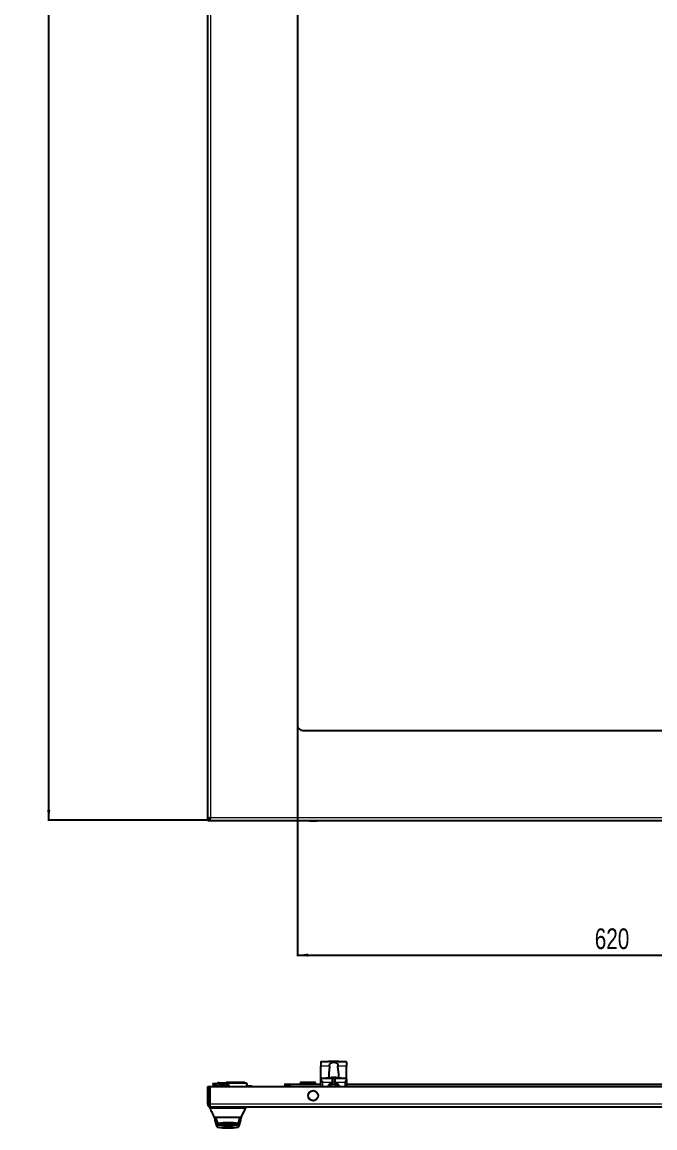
# Model space of a CAD drawing. Header units: millimetres. Extents: x -708 to 1768, y -1269 to 974.
# Drawn here: x -708 to -96, y -1269 to -198 of the extents above; entities that cross this region are included whole.
import ezdxf

# ---------------------------------------------------------------- set-up
doc = ezdxf.new("R2010")
doc.units = ezdxf.units.MM
doc.layers.add('FORMAT', color=7, linetype='Continuous')
doc.styles.add('SLDTEXTSTYLE0', font='TXT', dxfattribs={"width": 0.75})
doc.dimstyles.new('SLDDIMSTYLE0', dxfattribs={"dimtxt": 20, "dimasz": 10, "dimexe": 0, "dimexo": 0.0625, "dimgap": 5, "dimtad": 2, "dimdec": 1, "dimrnd": 1e-09, "dimzin": 12, "dimdsep": 46, "dimtxsty": 'SLDTEXTSTYLE0', "dimsah": 1, "dimcen": 0.09, "dimadec": 0, "dimazin": 3, "dimtfac": 1, "dimtofl": 0, "dimtmove": 0, "dimatfit": 3, "dimfxl": 0, "dimfrac": 2, "dimtolj": 1, "dimtzin": 12, "dimarcsym": 0})

# ---------------------------------------------------------------- blocks, each defined once
blk = doc.blocks.new('_D_1')
at = {"layer": 'FORMAT'}
for p, q in [((-528.6, 784.1), (-683.6, 784.1)), ((-682.6, -970.9), (-682.6, 784.1)), ((-528.6, -970.9), (-683.6, -970.9))]:
    blk.add_line(p, q, dxfattribs=at)
for points in [[(-682.6, 784.1), (-684.2, 774.1), (-681.1, 774.1)], [(-682.6, -970.9), (-681.1, -960.9), (-684.2, -960.9)]]:
    blk.add_solid(points, dxfattribs=at)
at = {"layer": 'FORMAT', "insert": (-708.4, -123), "char_height": 20, "attachment_point": 1, "rotation": 90, "style": 'SLDTEXTSTYLE0'}
blk.add_mtext('1755', dxfattribs=at)
blk = doc.blocks.new('_D_2')
at = {"layer": 'FORMAT'}
for p, q in [((-441.6, -878.9), (-441.6, -1102.4)), ((178.4, -878.9), (178.4, -1102.4)), ((-441.6, -1101.4), (178.4, -1101.4))]:
    blk.add_line(p, q, dxfattribs=at)
for points in [[(-441.6, -1101.4), (-431.6, -1102.9), (-431.6, -1099.9)], [(178.4, -1101.4), (168.4, -1099.9), (168.4, -1102.9)]]:
    blk.add_solid(points, dxfattribs=at)
at = {"layer": 'FORMAT', "insert": (-153.8, -1075.6), "char_height": 20, "attachment_point": 1, "style": 'SLDTEXTSTYLE0'}
blk.add_mtext('620', dxfattribs=at)

msp = doc.modelspace()

# ---------------------------------------------------------------- linework, layer by layer
at = {"color": 7, "linetype": 'Continuous', "lineweight": 25}
for p, q in [((-528.63, -970.91), (-528.63, 784.09)), ((-441.63, 692.09), (-441.63, -878.91)), ((-436.63, -883.91), (173.37, -883.91)), ((-528.63, -970.91), (-526.63, -970.91)), ((-526.33, -970.91), (-526.33, -969.23)), ((-526.33, -970.91), (263.07, -970.91)), ((-419.13, -1205.23), (-419.13, -1209.06)), ((-419.13, -1220.56), (-419.13, -1209.06)), ((-412.11, -1204.67), (-417.63, -1204.67)), ((-411.22, -1204.62), (-411.74, -1204.62)), ((-402.03, -1204.56), (-411.22, -1204.56)), ((-401.51, -1204.62), (-402.03, -1204.61)), ((-395.63, -1204.67), (-401.15, -1204.67)), ((-394.13, -1205.23), (-394.13, -1209.06)), ((-394.13, -1220.56), (-394.13, -1209.06)), ((-419.13, -1221.44), (-419.13, -1220.56)), ((-419.13, -1220.56), (-405.63, -1220.56)), ((-414.25, -1220.46), (-414.25, -1220.56)), ((-414.11, -1220.46), (-414.11, -1220.56)), ((-413.99, -1220.46), (-413.99, -1220.56)), ((-413.18, -1220.46), (-413.99, -1220.46)), ((-413.18, -1220.46), (-413.18, -1220.56)), ((-413.03, -1220.46), (-413.03, -1220.56)), ((-412.91, -1220.46), (-412.91, -1220.56)), ((-412.57, -1220.46), (-412.57, -1220.56)), ((-412.39, -1220.46), (-412.39, -1220.56)), ((-411.86, -1220.46), (-411.86, -1220.56)), ((-411.48, -1216.35), (-411.48, -1218.93)), ((-411.38, -1220.46), (-411.38, -1220.56)), ((-411.21, -1220.46), (-411.21, -1220.56)), ((-410.75, -1220.46), (-410.75, -1220.56)), ((-410.61, -1220.46), (-410.61, -1220.56)), ((-410.49, -1220.46), (-410.49, -1220.56)), ((-410.18, -1220.46), (-410.18, -1220.56)), ((-408.9, -1220.46), (-410.02, -1220.46)), ((-408.9, -1220.46), (-408.9, -1220.56)), ((-408.76, -1220.46), (-408.76, -1220.56)), ((-408.57, -1220.46), (-408.57, -1220.56)), ((-408.56, -1220.46), (-408.56, -1220.56)), ((-407.97, -1220.46), (-408.56, -1220.46)), ((-407.97, -1220.46), (-407.97, -1220.56)), ((-407.7, -1220.24), (-407.72, -1220)), ((-407.66, -1220.24), (-407.69, -1219.93)), ((-407.67, -1220.09), (-407.67, -1220)), ((-407.07, -1220.46), (-407.64, -1220.46)), ((-407.63, -1224.56), (-407.63, -1220.56)), ((-407.63, -1220.56), (-405.63, -1220.56)), ((-407.07, -1220.46), (-407.07, -1220.56)), ((-407.06, -1220.46), (-407.06, -1220.56)), ((-407.06, -1220.46), (-406.88, -1220.46)), ((-406.88, -1220.46), (-406.88, -1220.56)), ((-406.88, -1220.46), (-406.88, -1220.46)), ((-406.86, -1220.46), (-406.86, -1220.56)), ((-406.85, -1219.97), (-406.85, -1219.93)), ((-406.71, -1220.46), (-406.71, -1220.56)), ((-405.91, -1220.46), (-406.71, -1220.46)), ((-405.91, -1220.46), (-405.91, -1220.56)), ((-405.77, -1220.46), (-405.77, -1220.56)), ((-405.65, -1220.46), (-405.65, -1220.56)), ((-405.65, -1220.5), (-405.36, -1220.49)), ((-405.63, -1220.56), (-405.63, -1224.56)), ((-405.58, -1220.01), (-405.57, -1219.93)), ((-405.22, -1220.13), (-405.21, -1220)), ((-405.22, -1220.46), (-405.22, -1220.56)), ((-405.13, -1220.56), (-394.13, -1220.56)), ((-405.09, -1220.46), (-405.09, -1220.56)), ((-404.73, -1220.46), (-404.73, -1220.56)), ((-404.47, -1220.46), (-404.47, -1220.56)), ((-404.35, -1220.46), (-404.35, -1220.56)), ((-404.21, -1220.46), (-404.21, -1220.56)), ((-404.09, -1220.46), (-404.09, -1220.56)), ((-403.66, -1220.46), (-403.66, -1220.56)), ((-403.63, -1220.46), (-403.66, -1220.46)), ((-403.62, -1220.46), (-403.62, -1220.56)), ((-403.59, -1220.46), (-403.59, -1220.56)), ((-403.42, -1220.46), (-403.42, -1220.56)), ((-403.07, -1220.46), (-403.07, -1220.56)), ((-402.58, -1220.46), (-402.58, -1220.56)), ((-402.39, -1220.46), (-402.39, -1220.56)), ((-402.04, -1220.46), (-402.04, -1220.56)), ((-401.89, -1220.46), (-401.89, -1220.56)), ((-400.83, -1220.46), (-401.89, -1220.46)), ((-401.78, -1218.93), (-401.78, -1216.35)), ((-400.83, -1220.46), (-400.83, -1220.56)), ((-400.52, -1220.46), (-400.52, -1220.56)), ((-400.35, -1220.46), (-400.35, -1220.56)), ((-399.98, -1220.46), (-399.98, -1220.56)), ((-399.22, -1220.46), (-399.98, -1220.46)), ((-399.22, -1220.46), (-399.22, -1220.56)), ((-394.13, -1221.44), (-394.13, -1220.56)), ((-528.63, -1228.56), (-526.63, -1228.56)), ((-528.63, -1245.96), (-528.63, -1228.56)), ((-526.63, -1245.96), (-526.63, -1228.56)), ((-526.33, -1228.56), (263.07, -1228.56)), ((-526.33, -1245.96), (-526.33, -1228.56)), ((-523.63, -1225.66), (-521.63, -1225.66)), ((-523.63, -1225.66), (-523.63, -1226.56)), ((-521.63, -1226.96), (-523.23, -1226.96)), ((-523.04, -1228.56), (-523.13, -1226.96)), ((-521.63, -1225.66), (-519.43, -1225.66)), ((-520.42, -1226.96), (-521.63, -1226.96)), ((-520.63, -1228.56), (-520.63, -1228.06)), ((-518.63, -1228.56), (-518.63, -1228.06)), ((-517.63, -1225.06), (-511.13, -1225.06)), ((-517.63, -1227.06), (-512.63, -1227.06)), ((-512.63, -1226.96), (-512.63, -1228.46)), ((-511.23, -1227.51), (-511.23, -1228.46)), ((-508.03, -1227.51), (-511.23, -1227.51)), ((-511.23, -1228.26), (-508.03, -1228.26)), ((-492.63, -1224.96), (-510.63, -1224.96)), ((-508.03, -1228.46), (-508.03, -1227.51)), ((-490.63, -1228.56), (-490.63, -1226.96)), ((-486.23, -1228.36), (-490.63, -1228.36)), ((-454.13, -1228.56), (-454.13, -1227.56)), ((-453.13, -1226.56), (-449.13, -1226.56)), ((-449.13, -1226.56), (-419.13, -1226.56)), ((-449.13, -1226.56), (-449.13, -1227.56)), ((-449.13, -1227.56), (-449.13, -1228.56)), ((-438.63, -1224.56), (-439.13, -1225.06)), ((-439.13, -1225.06), (-439.13, -1226.56)), ((-424.13, -1225.06), (-439.13, -1225.06)), ((-438.63, -1224.56), (-424.63, -1224.56)), ((-424.13, -1225.06), (-424.63, -1224.56)), ((-424.13, -1226.56), (-424.13, -1225.06)), ((-419.13, -1228.56), (-419.13, -1221.44)), ((-407.63, -1224.56), (-407.63, -1224.59)), ((-405.63, -1224.59), (-405.63, -1224.56)), ((-394.13, -1221.44), (-394.13, -1228.56)), ((-394.13, -1226.56), (185.87, -1226.56)), ((-528.63, -1245.96), (-526.63, -1245.96)), ((-526.63, -1249.56), (-526.63, -1248.56)), ((-526.03, -1248.56), (-526.63, -1248.56)), ((262.77, -1248.56), (-526.03, -1248.56)), ((-497.13, -1249.56), (-521.13, -1249.56)), ((-496.13, -1258.56), (-491.6, -1249.51)), ((-491.63, -1249.56), (-491.63, -1248.56)), ((-519.73, -1258.56), (-522.13, -1258.56)), ((-522.09, -1258.56), (-522.09, -1258.77)), ((-498.53, -1258.56), (-519.73, -1258.56)), ((-496.13, -1258.56), (-498.53, -1258.56)), ((-496.17, -1258.77), (-496.17, -1258.56)), ((-514.96, -1265.54), (-514.81, -1265.55)), ((-514.96, -1265.55), (-503.36, -1265.55))]:
    msp.add_line(p, q, dxfattribs=at)
at = {"color": 8, "linetype": 'Continuous', "lineweight": 18}
for p, q in [((-526.03, -172.38), (-526.03, -968.31)), ((-526.03, -968.31), (262.77, -968.31)), ((-431.49, -971.03), (-421.77, -971.03)), ((-431.38, -971.16), (-421.88, -971.16)), ((-410.72, -1209.06), (-419.13, -1209.06)), ((-394.13, -1209.06), (-402.54, -1209.06)), ((-410.02, -1220.46), (-410.02, -1220.56)), ((-408.13, -1224.56), (-408.13, -1220.56)), ((-405.13, -1220.56), (-405.13, -1224.56)), ((-523.63, -1226.56), (-521.63, -1226.56)), ((-522.13, -1226.96), (-522.03, -1228.56)), ((-521.63, -1225.66), (-521.63, -1226.56)), ((-521.63, -1226.96), (-521.63, -1226.56)), ((-521.63, -1226.56), (-520.23, -1226.56)), ((-518.63, -1228.06), (-520.63, -1228.06)), ((-517.63, -1227.06), (-517.63, -1225.06)), ((-512.13, -1228.56), (-512.13, -1226.96)), ((-510.63, -1225.46), (-492.63, -1225.46)), ((-491.13, -1226.96), (-491.13, -1228.56)), ((-486.23, -1228.56), (-486.23, -1228.36)), ((-453.13, -1227.56), (-454.13, -1227.56)), ((-453.13, -1227.56), (-453.13, -1226.56)), ((-449.13, -1227.56), (-453.13, -1227.56)), ((-453.13, -1227.56), (-453.13, -1228.56)), ((-417.63, -1224.56), (-408.13, -1224.56)), ((-417.63, -1224.56), (-417.63, -1228.56)), ((-408.49, -1225.07), (-408.35, -1225.55)), ((-408.13, -1224.56), (-407.63, -1224.56)), ((-408.13, -1224.59), (-408.13, -1224.56)), ((-408.13, -1224.59), (-407.63, -1224.59)), ((-405.63, -1224.56), (-407.63, -1224.56)), ((-405.63, -1224.56), (-405.13, -1224.56)), ((-405.63, -1224.59), (-405.13, -1224.59)), ((-405.13, -1224.56), (-405.13, -1224.59)), ((-405.13, -1224.56), (-395.63, -1224.56)), ((-404.9, -1225.55), (-404.77, -1225.07)), ((-395.63, -1228.56), (-395.63, -1224.56)), ((263.07, -1245.96), (-526.33, -1245.96)), ((-521.13, -1249.56), (-521.13, -1248.56)), ((-497.13, -1249.56), (-497.13, -1248.56))]:
    msp.add_line(p, q, dxfattribs=at)
at = {"color": 7, "linetype": 'Continuous', "lineweight": 25, "flags": 128}
for points in [[(-518.25, -1265.99), (-518.6, -1265.1), (-518.71, -1264.82)], [(-499.44, -1264.51), (-499.65, -1265.1), (-500.01, -1265.99)]]:
    msp.add_lwpolyline(points, dxfattribs=at)
at = {"color": 7, "linetype": 'Continuous', "lineweight": 25}
msp.add_circle((-426.63, -1237.56), 4.86, dxfattribs=at)
msp.add_circle((-426.63, -1237.56), 4.86, dxfattribs=at)
at = {"color": 8, "linetype": 'Continuous', "lineweight": 18}
msp.add_circle((-426.63, -1237.56), 4.75, dxfattribs=at)
at = {"color": 7, "linetype": 'Continuous', "lineweight": 25}
for centre, radius, start, end in [((-436.63, -878.91), 5, 180, 270), ((-405.72, -970.97), 25.77, 179.86102, 180.13898), ((-431.36, -971.03), 0.126, 180, 263.97442), ((-426.63, -926.16), 45.25, 263.97442, 269.9984), ((-426.63, -926.16), 45.25, 270.0016, 276.02558), ((-421.89, -971.03), 0.126, 276.02558, 0), ((-447.53, -970.97), 25.77, 359.86102, 0.13898), ((-406.63, -1227.86), 8, 98.41771, 108.44436), ((-406.6, -1224.2), 4.34, 104.99458, 114.66368), ((-407.94, -1225.77), 5.54, 85.14071, 94.85929), ((-407.59, -1220.03), 0.133, 135.20997, 169.83797), ((-406.57, -1227.96), 8.03, 91.99978, 97.83609), ((-406.22, -1221.61), 1.85, 119.67191, 132.73716), ((-406.15, -1226.43), 6.5, 92.24647, 98.7173), ((-407.1, -1226.38), 6.45, 85.77538, 87.76397), ((-406.69, -1227.96), 8.03, 82.16391, 88.00022), ((-406.78, -1224.28), 4.43, 65.15746, 74.45727), ((-405.7, -1221.57), 1.64, 72.5824, 85.536), ((-406.63, -1227.86), 8, 70.1778, 81.58229), ((-406.62, -1226.9), 7.03, 70.80686, 78.43412), ((-404.61, -1222.59), 2.36, 82.549, 97.451), ((-523.23, -1226.56), 0.4, 180, 270), ((-517.63, -1228.06), 3, 90, 180), ((-517.63, -1228.06), 1, 90, 180), ((-486.23, -1228.96), 0.6, 41.81031, 90), ((-453.13, -1227.56), 1, 90, 180), ((-406.63, -1231.56), 6.25, 106.01339, 151.3146), ((-406.63, -1231.56), 4.85, 90, 141.78919), ((-408.63, -1224.59), 1, 286.01339, 0), ((-406.63, -1231.56), 4.85, 38.21081, 90), ((-404.63, -1224.59), 1, 180, 253.98661), ((-406.63, -1231.56), 6.25, 28.6854, 73.98661), ((-530.07, -1258.77), 7.98, 358.26695, 359.99994), ((-495.24, -1256.21), 27, 185.96099, 206.16954), ((-509.13, -1258.56), 11.4, 180, 210.87421), ((-509.13, -1258.56), 11.4, 329.05608, 0), ((-523.02, -1256.21), 27, 333.83046, 354.03918), ((-488.19, -1258.77), 7.98, 180, 181.7325), ((-509.13, -1186.77), 82, 262.75342, 277.24658), ((-517.79, -1265.8), 0.5, 203.04365, 263.74905), ((-509.13, -1186.77), 80, 263.74905, 276.25095), ((-500.47, -1265.8), 0.5, 276.25095, 336.95635)]:
    msp.add_arc(centre, radius, start, end, dxfattribs=at)
at = {"color": 8, "linetype": 'Continuous', "lineweight": 18}
for centre, radius, start, end in [((-406.63, -1231.56), 6.75, 106.01339, 153.6122), ((-408.63, -1224.59), 0.5, 286.01339, 0), ((-404.63, -1224.59), 0.5, 180, 253.98661), ((-406.63, -1231.56), 6.75, 26.3878, 73.98661)]:
    msp.add_arc(centre, radius, start, end, dxfattribs=at)
at = {"color": 7, "linetype": 'Continuous', "lineweight": 25}
for points, knots in [([(-526.03, -968.31), (-526.37, -968.53), (-526.71, -968.74), (-527.34, -969.18), (-527.63, -969.39), (-528.11, -969.83), (-528.3, -970.04), (-528.56, -970.48), (-528.63, -970.69), (-528.63, -970.91)], [0, 0, 0, 0, 0.25, 0.25, 0.5, 0.5, 0.75, 0.75, 1, 1, 1, 1]), ([(-526.03, -968.31), (-526.19, -968.74), (-526.34, -969.18), (-526.56, -970.04), (-526.63, -970.48), (-526.63, -970.91)], [0, 0, 0, 0, 0.5, 0.5, 1, 1, 1, 1]), ([(-526.33, -970.91), (-526.3, -970.91), (-526.28, -970.84), (-526.23, -970.58), (-526.2, -970.39), (-526.15, -969.91), (-526.13, -969.62), (-526.08, -968.99), (-526.05, -968.65), (-526.03, -968.31)], [0, 0, 0, 0, 0.25, 0.25, 0.5, 0.5, 0.75, 0.75, 1, 1, 1, 1]), ([(-526.33, -968.91), (-526.28, -968.91), (-526.23, -968.85), (-526.13, -968.62), (-526.08, -968.47), (-526.03, -968.31)], [0, 0, 0, 0, 0.5, 0.5, 1, 1, 1, 1]), ([(-417.63, -1204.67), (-417.8, -1204.67), (-418.13, -1204.68), (-418.58, -1204.74), (-418.92, -1204.86), (-419.1, -1205.03), (-419.12, -1205.17), (-419.13, -1205.23)], [0, 0, 0, 0, 0.21290028, 0.4257071, 0.64061263, 0.8533821, 1, 1, 1, 1]), ([(-412.11, -1204.67), (-412.01, -1204.65), (-411.88, -1204.64), (-411.77, -1204.62), (-411.74, -1204.62)], [0, 0, 0, 0, 0.78940274, 1, 1, 1, 1]), ([(-410.72, -1209.06), (-410.77, -1210.06), (-410.88, -1212.2), (-411.4, -1214.64), (-411.46, -1215.95), (-411.48, -1216.35)], [0, 0, 0, 0, 0.3788234, 0.8122279, 1, 1, 1, 1]), ([(-410.72, -1209.06), (-410.7, -1208.65), (-410.66, -1207.82), (-410.3, -1206.72), (-409.65, -1205.92), (-408.72, -1205.43), (-407.57, -1205.18), (-406.24, -1205.14), (-404.9, -1205.31), (-403.77, -1205.78), (-403.04, -1206.58), (-402.66, -1207.61), (-402.54, -1208.47), (-402.54, -1208.96), (-402.54, -1209.06)], [0, 0, 0, 0, 0.0885051, 0.1771377, 0.2628581, 0.3446937, 0.4304853, 0.5251934, 0.6256454, 0.7239113, 0.8124944, 0.894483, 0.9789968, 1, 1, 1, 1]), ([(-401.78, -1216.35), (-401.86, -1215.44), (-402.04, -1213.58), (-402.5, -1210.98), (-402.53, -1209.45), (-402.54, -1209.06)], [0, 0, 0, 0, 0.4176682, 0.852903, 1, 1, 1, 1]), ([(-401.51, -1204.62), (-401.5, -1204.62), (-401.39, -1204.64), (-401.26, -1204.65), (-401.15, -1204.67)], [0, 0, 0, 0, 0.1619735, 1, 1, 1, 1]), ([(-394.13, -1205.23), (-394.14, -1205.15), (-394.17, -1204.99), (-394.41, -1204.82), (-394.77, -1204.72), (-395.2, -1204.67), (-395.5, -1204.67), (-395.63, -1204.67)], [0, 0, 0, 0, 0.2056827, 0.4113459, 0.6186494, 0.8323389, 1, 1, 1, 1]), ([(-414.11, -1220.46), (-414.13, -1220.46), (-414.17, -1220.46), (-414.22, -1220.46), (-414.25, -1220.46), (-414.25, -1220.46), (-414.25, -1220.46)], [0, 0, 0, 0, 0.2808356, 0.55925, 0.7791823, 1, 1, 1, 1]), ([(-413.99, -1220.46), (-413.99, -1220.46), (-413.99, -1220.46), (-414.02, -1220.46), (-414.06, -1220.46), (-414.09, -1220.46), (-414.11, -1220.46)], [0, 0, 0, 0, 0.2808879, 0.5594825, 0.7792702, 1, 1, 1, 1]), ([(-413.03, -1220.46), (-413.04, -1220.46), (-413.08, -1220.46), (-413.13, -1220.46), (-413.16, -1220.46), (-413.18, -1220.46)], [0, 0, 0, 0, 0.28063758, 0.56087676, 1, 1, 1, 1]), ([(-412.91, -1220.46), (-412.91, -1220.46), (-412.91, -1220.46), (-412.94, -1220.46), (-412.98, -1220.46), (-413.01, -1220.46), (-413.03, -1220.46)], [0, 0, 0, 0, 0.280941, 0.5591137, 0.7790892, 1, 1, 1, 1]), ([(-412.39, -1220.46), (-412.45, -1220.46), (-412.56, -1220.46), (-412.57, -1220.46), (-412.57, -1220.46)], [0, 0, 0, 0, 0.5593117, 1, 1, 1, 1]), ([(-411.86, -1220.46), (-411.91, -1220.46), (-412.03, -1220.46), (-412.23, -1220.46), (-412.33, -1220.46), (-412.39, -1220.46)], [0, 0, 0, 0, 0.280496, 0.560765, 1, 1, 1, 1]), ([(-411.38, -1220.46), (-411.45, -1220.46), (-411.57, -1220.46), (-411.77, -1220.46), (-411.86, -1220.46)], [0, 0, 0, 0, 0.560137, 1, 1, 1, 1]), ([(-411.48, -1218.93), (-411.44, -1219.21), (-411.35, -1219.75), (-410.56, -1220.21), (-409.57, -1220.41), (-408.79, -1220.45), (-408.51, -1220.46)], [0, 0, 0, 0, 0.2891573, 0.5794111, 0.8475326, 1, 1, 1, 1]), ([(-411.21, -1220.46), (-411.21, -1220.46), (-411.23, -1220.46), (-411.33, -1220.46), (-411.38, -1220.46)], [0, 0, 0, 0, 0.5599138, 1, 1, 1, 1]), ([(-410.61, -1220.46), (-410.63, -1220.46), (-410.67, -1220.46), (-410.72, -1220.46), (-410.75, -1220.46), (-410.75, -1220.46), (-410.75, -1220.46)], [0, 0, 0, 0, 0.28076525, 0.5591779, 0.77917491, 1, 1, 1, 1]), ([(-410.49, -1220.46), (-410.49, -1220.46), (-410.49, -1220.46), (-410.52, -1220.46), (-410.56, -1220.46), (-410.59, -1220.46), (-410.61, -1220.46)], [0, 0, 0, 0, 0.280828, 0.5594169, 0.7793931, 1, 1, 1, 1]), ([(-410.02, -1220.46), (-410.04, -1220.46), (-410.08, -1220.46), (-410.14, -1220.46), (-410.17, -1220.46), (-410.17, -1220.46), (-410.18, -1220.46)], [0, 0, 0, 0, 0.2809514, 0.5599669, 0.7794314, 1, 1, 1, 1]), ([(-408.76, -1220.46), (-408.76, -1220.46), (-408.77, -1220.46), (-408.8, -1220.46), (-408.85, -1220.46), (-408.88, -1220.46), (-408.9, -1220.46)], [0, 0, 0, 0, 0.2807125, 0.5587014, 0.7790455, 1, 1, 1, 1]), ([(-408.56, -1220.46), (-408.56, -1220.46), (-408.57, -1220.46), (-408.57, -1220.46), (-408.57, -1220.46)], [0, 0, 0, 0, 0.5600811, 1, 1, 1, 1]), ([(-408.13, -1220.56), (-408.13, -1220.56), (-408.12, -1220.56), (-408.12, -1220.56), (-408.11, -1220.56), (-408.07, -1220.56), (-407.95, -1220.56), (-407.73, -1220.56), (-407.66, -1220.56), (-407.63, -1220.56)], [0, 0, 0, 0, 0.0016702, 0.0038887, 0.0095313, 0.0343611, 0.1327508, 0.5262135, 1, 1, 1, 1]), ([(-407.79, -1220.46), (-407.81, -1220.46), (-407.86, -1220.46), (-407.93, -1220.46), (-407.95, -1220.46), (-407.97, -1220.46)], [0, 0, 0, 0, 0.2812256, 0.5615217, 1, 1, 1, 1]), ([(-407.06, -1220.46), (-407.06, -1220.46), (-407.06, -1220.46), (-407.07, -1220.46), (-407.07, -1220.46)], [0, 0, 0, 0, 0.5595043, 1, 1, 1, 1]), ([(-406.71, -1220.46), (-406.73, -1220.46), (-406.77, -1220.46), (-406.83, -1220.46), (-406.86, -1220.46), (-406.86, -1220.46), (-406.86, -1220.46)], [0, 0, 0, 0, 0.2808549, 0.5597179, 0.7795181, 1, 1, 1, 1]), ([(-405.77, -1220.46), (-405.79, -1220.46), (-405.83, -1220.46), (-405.88, -1220.46), (-405.91, -1220.46), (-405.91, -1220.46), (-405.91, -1220.46)], [0, 0, 0, 0, 0.28081258, 0.55909877, 0.77917019, 1, 1, 1, 1]), ([(-405.65, -1220.46), (-405.65, -1220.46), (-405.65, -1220.46), (-405.68, -1220.46), (-405.72, -1220.46), (-405.75, -1220.46), (-405.77, -1220.46)], [0, 0, 0, 0, 0.2809124, 0.5594047, 0.7791083, 1, 1, 1, 1]), ([(-405.63, -1220.56), (-405.59, -1220.56), (-405.51, -1220.56), (-405.25, -1220.56), (-405.13, -1220.56), (-405.13, -1220.56)], [0, 0, 0, 0, 0.4754612, 0.9940565, 1, 1, 1, 1]), ([(-405.22, -1220.46), (-405.24, -1220.46), (-405.28, -1220.46), (-405.33, -1220.46), (-405.36, -1220.46), (-405.36, -1220.46), (-405.36, -1220.46)], [0, 0, 0, 0, 0.2808885, 0.5590229, 0.7791551, 1, 1, 1, 1]), ([(-405.09, -1220.46), (-405.1, -1220.46), (-405.1, -1220.46), (-405.12, -1220.46), (-405.17, -1220.46), (-405.2, -1220.46), (-405.22, -1220.46)], [0, 0, 0, 0, 0.28090024, 0.55949828, 0.77914832, 1, 1, 1, 1]), ([(-404.73, -1220.46), (-404.78, -1220.46), (-404.89, -1220.46), (-405.02, -1220.46), (-405.09, -1220.46), (-405.09, -1220.46), (-405.09, -1220.46)], [0, 0, 0, 0, 0.2809352, 0.5594866, 0.7792447, 1, 1, 1, 1]), ([(-404.47, -1220.46), (-404.51, -1220.46), (-404.59, -1220.46), (-404.68, -1220.46), (-404.73, -1220.46)], [0, 0, 0, 0, 0.5594415, 1, 1, 1, 1]), ([(-404.64, -1220.46), (-404.2, -1220.43), (-403.29, -1220.36), (-402.34, -1220.05), (-401.85, -1219.56), (-401.8, -1219.12), (-401.78, -1218.93)], [0, 0, 0, 0, 0.2581005, 0.5320515, 0.8005593, 1, 1, 1, 1]), ([(-404.35, -1220.46), (-404.36, -1220.46), (-404.36, -1220.46), (-404.44, -1220.46), (-404.47, -1220.46)], [0, 0, 0, 0, 0.5603128, 1, 1, 1, 1]), ([(-404.21, -1220.46), (-404.23, -1220.46), (-404.27, -1220.46), (-404.32, -1220.46), (-404.35, -1220.46), (-404.35, -1220.46), (-404.35, -1220.46)], [0, 0, 0, 0, 0.2809103, 0.559174, 0.7791663, 1, 1, 1, 1]), ([(-404.09, -1220.46), (-404.09, -1220.46), (-404.09, -1220.46), (-404.12, -1220.46), (-404.16, -1220.46), (-404.19, -1220.46), (-404.21, -1220.46)], [0, 0, 0, 0, 0.28084865, 0.55948998, 0.77915764, 1, 1, 1, 1]), ([(-403.59, -1220.46), (-403.6, -1220.46), (-403.62, -1220.46), (-403.62, -1220.46), (-403.62, -1220.46)], [0, 0, 0, 0, 0.560691, 1, 1, 1, 1]), ([(-403.42, -1220.46), (-403.46, -1220.46), (-403.52, -1220.46), (-403.57, -1220.46), (-403.59, -1220.46)], [0, 0, 0, 0, 0.5595417, 1, 1, 1, 1]), ([(-403.07, -1220.46), (-403.14, -1220.46), (-403.27, -1220.46), (-403.37, -1220.46), (-403.42, -1220.46)], [0, 0, 0, 0, 0.5605138, 1, 1, 1, 1]), ([(-402.58, -1220.46), (-402.66, -1220.46), (-402.79, -1220.46), (-402.99, -1220.46), (-403.07, -1220.46)], [0, 0, 0, 0, 0.5592171, 1, 1, 1, 1]), ([(-402.39, -1220.46), (-402.39, -1220.46), (-402.4, -1220.46), (-402.53, -1220.46), (-402.58, -1220.46)], [0, 0, 0, 0, 0.5603404, 1, 1, 1, 1]), ([(-401.89, -1220.46), (-401.91, -1220.46), (-401.96, -1220.46), (-402.01, -1220.46), (-402.04, -1220.46), (-402.04, -1220.46), (-402.04, -1220.46)], [0, 0, 0, 0, 0.2808719, 0.5597012, 0.7793822, 1, 1, 1, 1]), ([(-400.35, -1220.46), (-400.4, -1220.46), (-400.5, -1220.46), (-400.51, -1220.46), (-400.52, -1220.46)], [0, 0, 0, 0, 0.55894749, 1, 1, 1, 1]), ([(-399.98, -1220.46), (-400.05, -1220.46), (-400.19, -1220.46), (-400.3, -1220.46), (-400.35, -1220.46)], [0, 0, 0, 0, 0.5597473, 1, 1, 1, 1]), ([(-508.25, -1224.66), (-508.25, -1224.66), (-508.25, -1224.66), (-508.18, -1224.66), (-508.05, -1224.66), (-507.72, -1224.66), (-507.4, -1224.66), (-507.18, -1224.66)], [0, 0, 0, 0, 0.1246927, 0.1871822, 0.2497734, 0.5000394, 1, 1, 1, 1]), ([(-507.18, -1224.66), (-507.03, -1224.66), (-506.81, -1224.66), (-506.53, -1224.66), (-506.34, -1224.66), (-506.2, -1224.66), (-506.09, -1224.66), (-506.08, -1224.66), (-506.07, -1224.66)], [0, 0, 0, 0, 0.2500888, 0.3824952, 0.5002586, 0.6221632, 0.7501335, 1, 1, 1, 1]), ([(-419.13, -1221.44), (-419.11, -1221.61), (-419.05, -1222.03), (-418.58, -1222.98), (-418.05, -1223.87), (-417.7, -1224.45), (-417.63, -1224.56), (-417.63, -1224.56)], [0, 0, 0, 0, 0.1941403, 0.4852754, 0.8987792, 0.9967692, 1, 1, 1, 1]), ([(-395.63, -1224.56), (-395.63, -1224.56), (-395.56, -1224.45), (-395.21, -1223.87), (-394.68, -1222.98), (-394.21, -1222.03), (-394.15, -1221.61), (-394.13, -1221.44)], [0, 0, 0, 0, 0.0032308, 0.1012208, 0.5147246, 0.8058597, 1, 1, 1, 1]), ([(-528.63, -1245.96), (-528.63, -1246.13), (-528.61, -1246.3), (-528.55, -1246.64), (-528.5, -1246.8), (-528.36, -1247.12), (-528.28, -1247.27), (-528.1, -1247.55), (-527.99, -1247.68), (-527.74, -1247.92), (-527.61, -1248.03), (-527.33, -1248.22), (-527.18, -1248.3), (-526.71, -1248.49), (-526.37, -1248.56), (-526.03, -1248.56)], [0, 0, 0, 0, 0.125, 0.125, 0.25, 0.25, 0.375, 0.375, 0.5, 0.5, 0.625, 0.625, 0.75, 0.75, 1, 1, 1, 1]), ([(-526.66, -1249.51), (-526.27, -1250.28), (-525.47, -1251.89), (-524.34, -1254.13), (-523.21, -1256.41), (-522.5, -1257.82), (-522.13, -1258.56)], [0, 0, 0, 0, 0.2163272, 0.4539552, 0.7147448, 1, 1, 1, 1]), ([(-526.63, -1245.96), (-526.63, -1246.12), (-526.56, -1246.27), (-526.34, -1246.5), (-526.19, -1246.56), (-526.03, -1246.56)], [0, 0, 0, 0, 0.5, 0.5, 1, 1, 1, 1]), ([(-521.13, -1249.56), (-521.75, -1249.56), (-522.98, -1249.56), (-524.63, -1249.56), (-525.88, -1249.56), (-526.53, -1249.56), (-526.6, -1249.56), (-526.63, -1249.56)], [0, 0, 0, 0, 0.2146939, 0.4293877, 0.6440816, 0.8587754, 1, 1, 1, 1]), ([(-526.03, -1248.56), (-526.05, -1248.56), (-526.08, -1248.49), (-526.13, -1248.23), (-526.15, -1248.04), (-526.2, -1247.56), (-526.23, -1247.27), (-526.28, -1246.64), (-526.3, -1246.3), (-526.33, -1245.96)], [0, 0, 0, 0, 0.25, 0.25, 0.5, 0.5, 0.75, 0.75, 1, 1, 1, 1]), ([(-491.63, -1249.56), (-491.69, -1249.56), (-491.81, -1249.56), (-492.76, -1249.56), (-494.16, -1249.56), (-495.7, -1249.56), (-496.72, -1249.56), (-497.13, -1249.56)], [0, 0, 0, 0, 0.2146898, 0.4293796, 0.6440728, 0.8587666, 1, 1, 1, 1]), ([(-518.89, -1264.44), (-518.77, -1264.6), (-518.54, -1264.9), (-518.1, -1265.19), (-517.69, -1265.35), (-517.3, -1265.44), (-516.79, -1265.51), (-516.04, -1265.54), (-515.32, -1265.55), (-514.86, -1265.55), (-514.81, -1265.55)], [0, 0, 0, 0, 0.0869071, 0.1704438, 0.2539948, 0.3528324, 0.4937553, 0.7505856, 0.9754009, 1, 1, 1, 1]), ([(-516.88, -1265.78), (-516.79, -1265.75), (-516.62, -1265.69), (-515.3, -1265.71), (-513.34, -1265.76), (-510.89, -1265.82), (-508.24, -1265.82), (-505.7, -1265.78), (-503.54, -1265.72), (-502.01, -1265.69), (-501.28, -1265.73), (-501.43, -1265.86), (-502.45, -1266.06), (-504.21, -1266.29), (-506.54, -1266.45), (-509.16, -1266.52), (-511.75, -1266.45), (-514.06, -1266.28), (-515.81, -1266.07), (-516.74, -1265.88), (-516.84, -1265.81), (-516.88, -1265.78)], [0, 0, 0, 0, 0.0534347, 0.1068683, 0.1603578, 0.2139914, 0.2676191, 0.3211807, 0.3747785, 0.42843, 0.4819835, 0.5354001, 0.5889254, 0.6427726, 0.6967363, 0.7503669, 0.8035674, 0.8567592, 0.9103691, 0.9643256, 1, 1, 1, 1]), ([(-504.53, -1265.54), (-504.33, -1265.54), (-503.68, -1265.55), (-502.75, -1265.55), (-501.77, -1265.53), (-501.14, -1265.48), (-500.59, -1265.36), (-500.12, -1265.17), (-499.66, -1264.86), (-499.46, -1264.54), (-499.37, -1264.4)], [0, 0, 0, 0, 0.0837331, 0.2715555, 0.4689267, 0.6817432, 0.7817879, 0.8629526, 0.9411438, 1, 1, 1, 1])]:
    msp.add_open_spline(points, degree=3, knots=knots, dxfattribs=at)
for points in [[(-512.63, -1226.96), (-512.6, -1226.7), (-512.54, -1226.18), (-512.08, -1225.51), (-511.42, -1225.05), (-510.89, -1224.99), (-510.63, -1224.96)], [(-492.63, -1224.96), (-492.37, -1224.99), (-491.84, -1225.05), (-491.18, -1225.51), (-490.72, -1226.18), (-490.66, -1226.7), (-490.63, -1226.96)]]:
    msp.add_open_spline(points, degree=3, dxfattribs=at)
at = {"color": 8, "linetype": 'Continuous', "lineweight": 18}
for points in [[(-512.13, -1226.96), (-512.19, -1226.96), (-512.33, -1226.96), (-512.49, -1226.96), (-512.61, -1226.96), (-512.62, -1226.96), (-512.63, -1226.96)], [(-512.13, -1226.96), (-512.11, -1226.76), (-512.06, -1226.37), (-511.71, -1225.88), (-511.22, -1225.53), (-510.83, -1225.48), (-510.63, -1225.46)], [(-510.63, -1224.96), (-510.63, -1224.97), (-510.63, -1224.98), (-510.63, -1225.1), (-510.63, -1225.26), (-510.63, -1225.4), (-510.63, -1225.46)], [(-492.63, -1225.46), (-492.63, -1225.4), (-492.63, -1225.26), (-492.63, -1225.1), (-492.63, -1224.98), (-492.63, -1224.97), (-492.63, -1224.96)], [(-492.63, -1225.46), (-492.43, -1225.48), (-492.04, -1225.53), (-491.54, -1225.88), (-491.2, -1226.37), (-491.15, -1226.76), (-491.13, -1226.96)], [(-491.13, -1226.96), (-491.06, -1226.96), (-490.93, -1226.96), (-490.77, -1226.96), (-490.65, -1226.96), (-490.64, -1226.96), (-490.63, -1226.96)]]:
    msp.add_open_spline(points, degree=3, dxfattribs=at)
for points, knots in [([(-518.82, -1264.37), (-518.84, -1264.31), (-518.88, -1264.17), (-517.59, -1263.81), (-515.32, -1263.42), (-512.64, -1263.17), (-509.78, -1263.05), (-506.87, -1263.09), (-503.86, -1263.31), (-501.38, -1263.66), (-499.82, -1264.04), (-499.15, -1264.29), (-499.38, -1264.36), (-499.41, -1264.38)], [0, 0, 0, 0, 0.0803576, 0.1891649, 0.2968747, 0.4019266, 0.4692137, 0.5694027, 0.6695578, 0.7705258, 0.8742953, 0.9809611, 1, 1, 1, 1]), ([(-503.36, -1265.54), (-503.18, -1265.54), (-502.25, -1265.55), (-501.35, -1265.5), (-500.87, -1265.34), (-501.4, -1265.07), (-502.75, -1264.75), (-504.77, -1264.45), (-507.26, -1264.26), (-509.67, -1264.23), (-512.03, -1264.33), (-514.24, -1264.54), (-516.13, -1264.87), (-517.2, -1265.19), (-517.29, -1265.42), (-516.57, -1265.54), (-515.47, -1265.54), (-514.96, -1265.54)], [0, 0, 0, 0, 0.0192367, 0.094456, 0.1699471, 0.2441381, 0.3159472, 0.3852689, 0.4535156, 0.5215221, 0.5672456, 0.638978, 0.7131499, 0.7886393, 0.8638631, 0.9373477, 1, 1, 1, 1])]:
    msp.add_open_spline(points, degree=3, knots=knots, dxfattribs=at)

# ---------------------------------------------------------------- dimensions: what is measured, and where the dimension line sits
at = {"layer": 'FORMAT'}
dim = msp.add_linear_dim(base=(-682.63, 784.09), p1=(-528.63, -970.91), p2=(-528.63, 784.09), angle=90, dimstyle='SLDDIMSTYLE0', dxfattribs=at)
dim.commit()
dim.dimension.update_dxf_attribs({"geometry": '_D_1', "text_midpoint": (-682.63, -93.41), "dimtype": 160})
dim = msp.add_linear_dim(base=(178.37, -1101.41), p1=(-441.63, -878.91), p2=(178.37, -878.91), dimstyle='SLDDIMSTYLE0', dxfattribs=at)
dim.commit()
dim.dimension.update_dxf_attribs({"geometry": '_D_2', "text_midpoint": (-131.63, -1101.41), "dimtype": 160})

doc.saveas('drawing.dxf')
